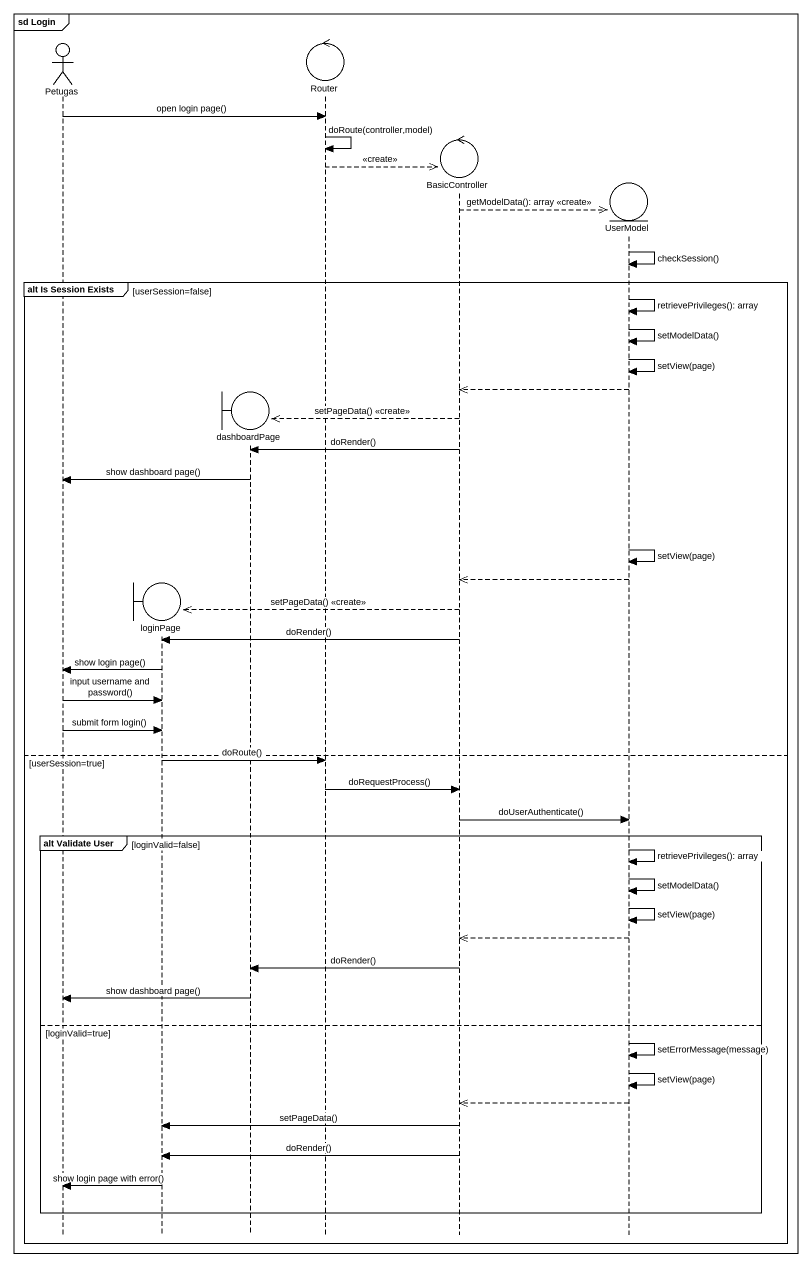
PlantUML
@startuml
mainframe sd Login
hide footbox
actor Petugas
boundary loginPage
boundary dashboardPage
control Router
control BasicController
entity UserModel

Petugas -> Router : open login page()
Router -> Router : doRoute(controller,model)
Router -->> BasicController ** : <<create>>
BasicController -->> UserModel ** : getModelData(): array <<create>>
UserModel -> UserModel : checkSession()
group alt Is Session Exists [userSession=false]
  UserModel -> UserModel : retrievePrivileges(): array
  UserModel -> UserModel : setModelData()
  UserModel -> UserModel : setView(page)
  UserModel -->> BasicController
  BasicController -->> dashboardPage ** : setPageData() <<create>>
  BasicController -> dashboardPage : doRender()
  dashboardPage -> Petugas : show dashboard page()
  UserModel -> UserModel : setView(page)
  UserModel -->> BasicController
  BasicController -->> loginPage ** : setPageData() <<create>>
  BasicController -> loginPage : doRender()
  loginPage -> Petugas : show login page()
  Petugas -> loginPage : input username and password()
  Petugas -> loginPage : submit form login()
else userSession=true
  loginPage -> Router : doRoute()
  Router -> BasicController : doRequestProcess()
  BasicController -> UserModel : doUserAuthenticate()
  group alt Validate User [loginValid=false]
    UserModel -> UserModel : retrievePrivileges(): array
    UserModel -> UserModel : setModelData()
    UserModel -> UserModel : setView(page)
    UserModel -->> BasicController
    BasicController -> dashboardPage : doRender()
    dashboardPage -> Petugas : show dashboard page()
  else loginValid=true
    UserModel -> UserModel : setErrorMessage(message)
    UserModel -> UserModel : setView(page)
    UserModel -->> BasicController
    BasicController -> loginPage : setPageData()
    BasicController -> loginPage : doRender()
    loginPage -> Petugas : show login page with error()
  end
end
@enduml
